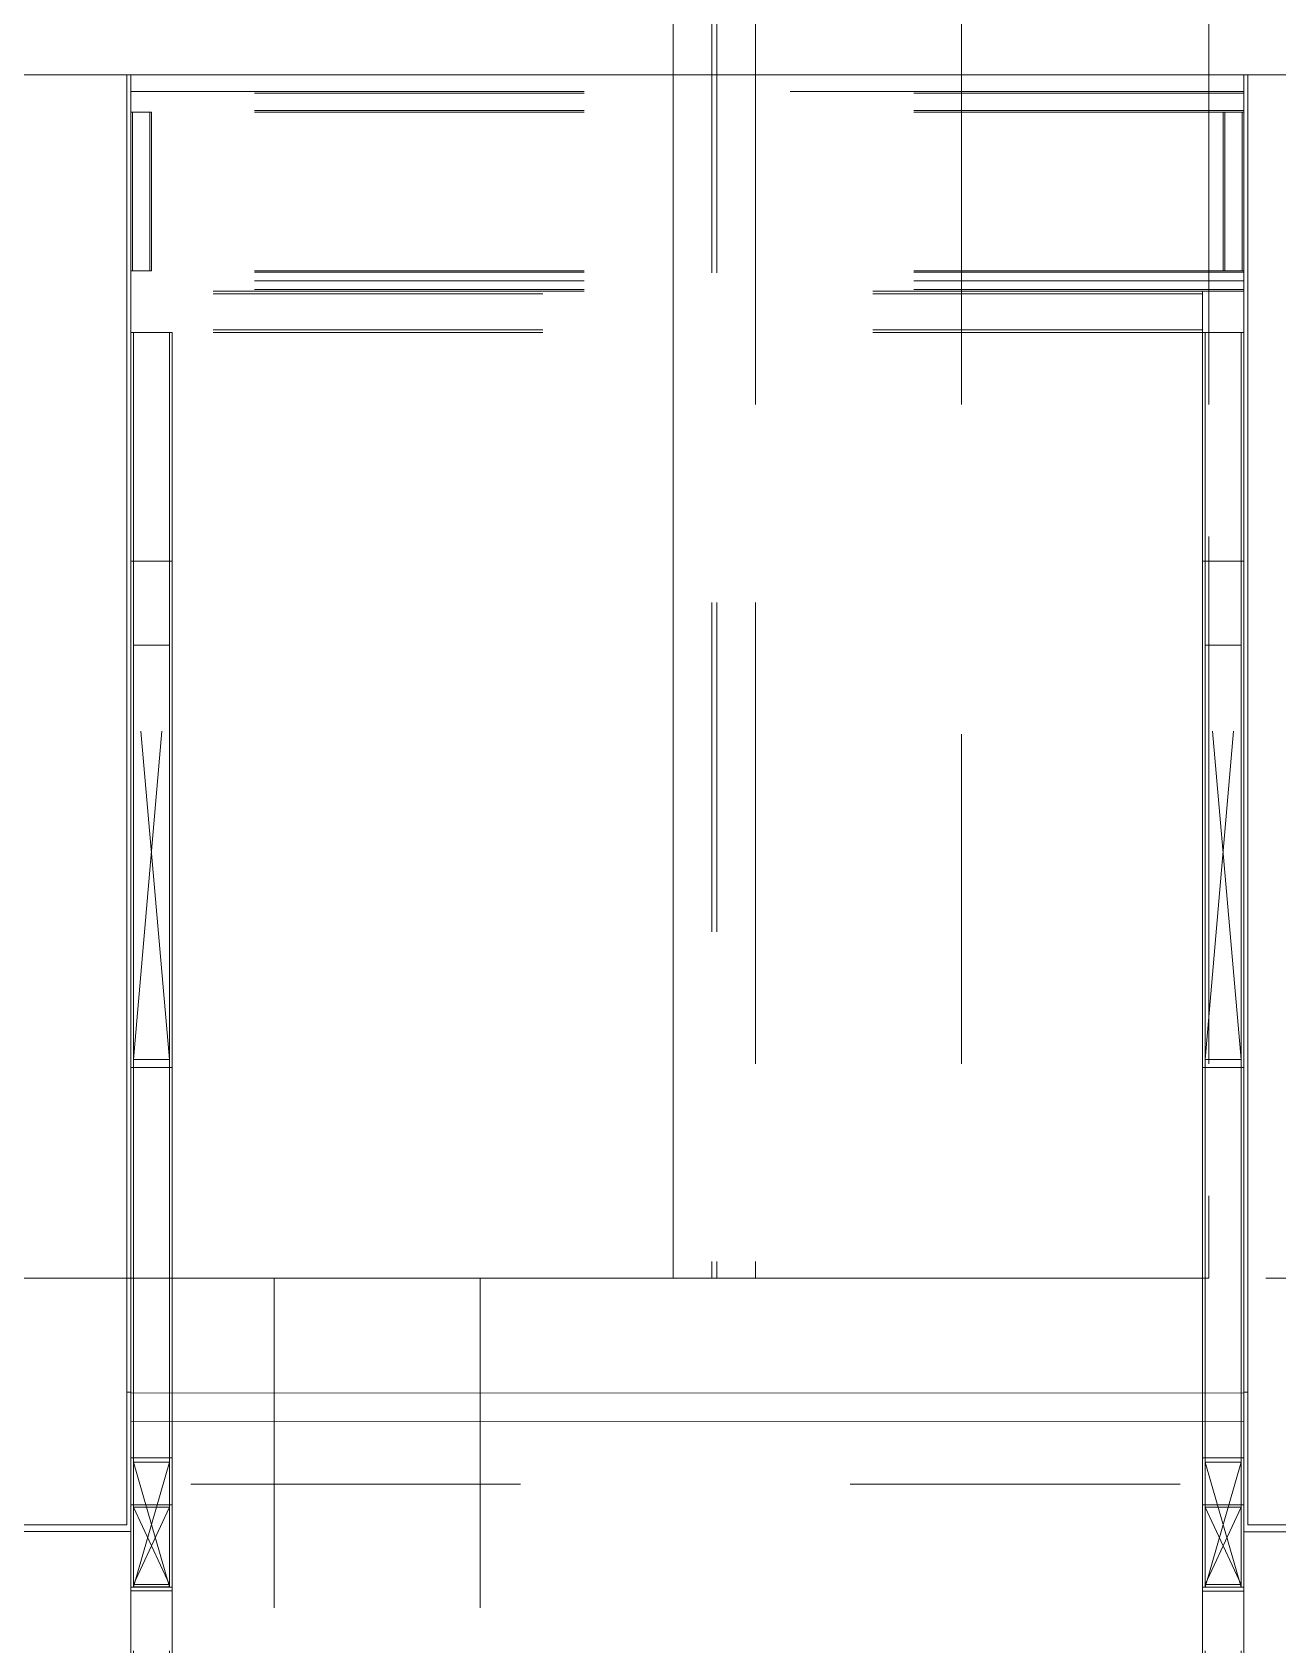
# Model space of a CAD drawing. Header units: millimetres. Extents: x 652937 to 1670132, y 1473552 to 2851037.
# Drawn here: x 663469.932 to 663471.442, y 1524463.037 to 1524464.994 of the extents above; entities that cross this region are included whole.
import ezdxf

# ---------------------------------------------------------------- set-up
doc = ezdxf.new("R2010")
doc.units = ezdxf.units.MM
doc.linetypes.add('XKITLINE00', pattern=[0])
doc.linetypes.add('XKITLINE02', pattern=[4, 2, -2])
doc.layers.add('Part', color=7, linetype='Continuous', lineweight=0)
doc.layers.add('S-GRID', color=7, linetype='Continuous', lineweight=9)

# ---------------------------------------------------------------- blocks, each defined once
blk = doc.blocks.new('*A767423')
at = {"layer": 'S-GRID', "color": 7, "linetype": 'XKITLINE00', "lineweight": 0}
blk.add_line((443.854674, 142.486798), (451.792174, 142.486798), dxfattribs=at)
blk = doc.blocks.new('*A768424')
at = {"layer": 'Part', "color": 7, "linetype": 'XKITLINE02', "lineweight": 0}
for p, q in [((394.581482, 142.486798), (475.601482, 142.486798)), ((394.581399, 141.236798), (475.601482, 141.236798))]:
    blk.add_line(p, q, dxfattribs=at)
blk = doc.blocks.new('*A781437')
at = {"layer": 'Part', "color": 7, "linetype": 'XKITLINE02', "lineweight": 0}
for p, q in [((452.967669, 149.561797), (452.842661, 149.561797)), ((452.842661, 148.599297), (452.842661, 149.561797)), ((452.842669, 148.599297), (452.842669, 149.561797)), ((452.852662, 148.599297), (452.852662, 149.561797)), ((452.852668, 148.599297), (452.852668, 149.561797)), ((452.957662, 148.599297), (452.957662, 149.561797)), ((452.957668, 149.561797), (452.957668, 148.599297)), ((452.967661, 148.599297), (452.967661, 149.561797)), ((452.967669, 149.561797), (452.967669, 148.599297)), ((452.967669, 148.599297), (452.842661, 148.599297))]:
    blk.add_line(p, q, dxfattribs=at)
blk = doc.blocks.new('*A783439')
at = {"layer": 'Part', "color": 7, "linetype": 'XKITLINE02', "lineweight": 0}
for p, q in [((452.967669, 149.686797), (446.217661, 149.686797)), ((446.217661, 149.561797), (446.217661, 149.686797)), ((452.967668, 149.676797), (446.217662, 149.676797)), ((446.217662, 149.571797), (446.217662, 149.676797)), ((446.217668, 149.676797), (446.217668, 149.571797)), ((446.217669, 149.561797), (446.217669, 149.686797)), ((452.967661, 149.686797), (452.967669, 149.686797)), ((452.967661, 149.561797), (452.967661, 149.686797)), ((452.967662, 149.676797), (452.967662, 149.571797)), ((452.967668, 149.676797), (452.967662, 149.676797)), ((452.967668, 149.571797), (452.967668, 149.676797)), ((452.967669, 149.686797), (452.967669, 149.561797)), ((452.967669, 149.561797), (446.217661, 149.561797)), ((452.967668, 149.571797), (446.217662, 149.571797)), ((452.967669, 149.561797), (452.967661, 149.561797)), ((452.967662, 149.571797), (452.967668, 149.571797))]:
    blk.add_line(p, q, dxfattribs=at)
blk = doc.blocks.new('*A784440')
at = {"layer": 'Part', "color": 7, "linetype": 'XKITLINE02', "lineweight": 0}
for p, q in [((446.342669, 149.561797), (446.217661, 149.561797)), ((446.217661, 148.599297), (446.217661, 149.561797)), ((446.217669, 148.599297), (446.217669, 149.561797)), ((446.227662, 148.599297), (446.227662, 149.561797)), ((446.227668, 148.599297), (446.227668, 149.561797)), ((446.332662, 148.599297), (446.332662, 149.561797)), ((446.332668, 149.561797), (446.332668, 148.599297)), ((446.342661, 148.599297), (446.342661, 149.561797)), ((446.342669, 149.561797), (446.342669, 148.599297)), ((446.342669, 148.599297), (446.217661, 148.599297))]:
    blk.add_line(p, q, dxfattribs=at)
blk = doc.blocks.new('*A790446')
at = {"layer": 'Part', "color": 7, "linetype": 'XKITLINE02', "lineweight": 0}
for p, q in [((449.506261, 142.486798), (449.506261, 174.586798)), ((449.506264, 142.486798), (449.506264, 174.586798)), ((449.506289, 174.586798), (449.506289, 142.486798)), ((449.741264, 174.586798), (449.741264, 142.486798)), ((449.741289, 174.586798), (449.741289, 142.486798)), ((449.771264, 174.586798), (449.771264, 142.486798)), ((449.771289, 174.586798), (449.771289, 142.486798)), ((450.006261, 174.586798), (450.006261, 142.486798)), ((450.006264, 174.586798), (450.006264, 142.486798)), ((450.006289, 174.586798), (450.006289, 142.486798)), ((449.506292, 149.786797), (449.506292, 142.486798)), ((450.006292, 149.786797), (450.006292, 142.486798)), ((450.006292, 142.486798), (449.506261, 142.486798))]:
    blk.add_line(p, q, dxfattribs=at)
at = {"layer": 'Part', "color": 7, "linetype": 'XKITLINE00', "lineweight": 0}
for p, q in [((449.506292, 155.411798), (449.506292, 149.786797)), ((450.006292, 155.411798), (450.006292, 149.786797))]:
    blk.add_line(p, q, dxfattribs=at)
blk = doc.blocks.new('*A802458')
at = {"layer": 'Part', "color": 7, "linetype": 'XKITLINE00', "lineweight": 0}
for p, q in [((451.256467, 158.986798), (451.256467, 149.786797)), ((451.256558, 158.986798), (451.256558, 149.786797)), ((452.756558, 158.986798), (452.756558, 149.786797))]:
    blk.add_line(p, q, dxfattribs=at)
at = {"layer": 'Part', "color": 7, "linetype": 'XKITLINE02', "lineweight": 0}
for p, q in [((452.756467, 158.986798), (452.756467, 142.486798)), ((451.256467, 149.786797), (451.256467, 142.486798)), ((451.256558, 149.786797), (451.256558, 142.486798)), ((452.756558, 149.786797), (452.756558, 142.486798)), ((452.756558, 142.486798), (451.256467, 142.486798))]:
    blk.add_line(p, q, dxfattribs=at)
blk = doc.blocks.new('*A889544')
at = {"layer": 'Part', "color": 7, "linetype": 'XKITLINE02', "lineweight": 0}
blk.add_line((475.101557, 142.486798), (439.206097, 142.486798), dxfattribs=at)
blk = doc.blocks.new('*A942597')
at = {"layer": 'Part', "color": 7, "linetype": 'XKITLINE00', "lineweight": 0}
for p, q in [((445.467645, 149.786797), (445.467675, 149.786797)), ((445.467675, 149.786797), (446.217675, 149.786797)), ((445.467675, 146.83679), (445.467675, 149.786797)), ((445.492675, 146.83679), (445.492675, 149.786797)), ((446.192675, 146.83679), (446.192675, 149.786797)), ((446.217675, 146.83679), (446.217675, 149.786797)), ((445.492675, 146.83679), (445.492676, 146.271676)), ((446.192676, 146.271676), (446.192675, 146.83679)), ((445.467676, 146.259713), (445.467677, 146.068234)), ((445.492676, 146.271676), (445.492679, 145.708792)), ((446.192679, 145.708792), (446.192676, 146.271676)), ((446.217676, 146.259713), (446.217677, 146.068234)), ((445.492679, 145.708792), (445.492685, 145.15036)), ((446.192685, 145.15036), (446.192679, 145.708792)), ((445.46768, 145.685025), (445.467682, 145.45728)), ((446.217679, 145.685025), (446.217682, 145.45728)), ((445.467685, 145.115096), (445.467688, 144.874256)), ((445.492685, 145.15036), (445.492692, 144.598583)), ((446.192692, 144.598583), (446.192685, 145.15036)), ((446.217685, 145.115096), (446.217688, 144.874256)), ((445.467693, 144.552265), (445.467697, 144.306798)), ((445.492692, 144.598583), (445.492702, 144.05564)), ((446.192702, 144.05564), (446.192692, 144.598583)), ((446.217693, 144.552265), (446.217697, 144.306798)), ((445.492702, 144.05564), (445.492713, 143.523673)), ((446.192713, 143.523673), (446.192702, 144.05564)), ((445.467703, 143.998843), (445.467708, 143.753196)), ((446.217703, 143.998843), (446.217708, 143.753196)), ((445.467715, 143.457103), (445.467721, 143.21416)), ((445.492713, 143.523673), (445.492727, 143.004781)), ((446.192727, 143.004781), (446.192713, 143.523673)), ((446.217715, 143.457103), (446.217721, 143.21416)), ((445.492727, 143.004781), (445.492742, 142.501012)), ((446.192742, 142.501012), (446.192727, 143.004781)), ((445.467729, 142.929268), (445.467737, 142.691168)), ((446.217729, 142.929268), (446.217737, 142.691168)), ((445.492742, 142.501012), (445.49276, 142.014355)), ((446.19276, 142.014355), (446.192742, 142.501012)), ((445.467745, 142.417504), (445.467754, 142.185976)), ((446.217745, 142.417504), (446.217754, 142.185976)), ((445.49276, 142.014355), (445.492769, 141.794486)), ((446.192769, 141.794424), (446.19276, 142.014355)), ((445.467764, 141.923913), (445.467769, 141.794489)), ((446.217764, 141.923913), (446.217769, 141.794422)), ((445.467769, 141.794489), (445.467769, 140.948419)), ((445.492769, 141.794486), (445.467769, 141.794489)), ((445.492769, 140.989186), (445.492769, 141.794486)), ((446.192769, 140.989132), (446.192769, 141.794424)), ((446.217769, 141.794422), (446.192769, 141.794424)), ((446.217769, 140.948361), (446.217769, 141.794422)), ((445.492769, 140.989186), (446.192769, 140.989132)), ((445.467769, 140.948419), (446.217769, 140.948361))]:
    blk.add_line(p, q, dxfattribs=at)
at = {"layer": 'Part', "color": 7, "linetype": 'XKITLINE02', "lineweight": 0}
for p, q in [((445.467645, 149.786797), (445.467645, 146.836789)), ((445.467675, 149.786797), (445.467645, 149.786797)), ((445.492646, 146.836789), (445.492646, 149.786797)), ((446.192646, 146.836789), (446.192646, 149.786797)), ((446.217645, 149.786797), (446.217645, 146.836789)), ((445.467645, 146.836789), (445.467646, 146.240279)), ((445.467676, 146.271676), (445.467675, 146.83679)), ((445.492647, 146.271676), (445.492646, 146.836789)), ((446.192646, 146.836789), (446.192647, 146.241849)), ((446.217646, 146.240279), (446.217645, 146.836789)), ((446.217675, 146.83679), (446.217676, 146.259713)), ((445.467646, 146.240279), (445.467649, 145.646124)), ((445.467676, 146.271676), (445.467676, 146.259713)), ((445.49265, 145.708792), (445.492647, 146.271676)), ((446.192647, 146.241849), (446.192651, 145.649258)), ((446.217649, 145.646124), (446.217646, 146.240279)), ((445.467677, 146.068234), (445.467679, 145.708792)), ((446.217677, 146.068234), (446.217679, 145.685025)), ((445.467679, 145.708792), (445.46768, 145.685025)), ((445.492656, 145.15036), (445.49265, 145.708792)), ((445.467649, 145.646124), (445.467655, 145.056668)), ((446.192651, 145.649258), (446.192656, 145.061353)), ((446.217655, 145.056668), (446.217649, 145.646124)), ((445.467682, 145.45728), (445.467685, 145.15036)), ((446.217682, 145.45728), (446.217685, 145.115096)), ((445.467685, 145.15036), (445.467685, 145.115096)), ((445.492663, 144.598583), (445.492656, 145.15036)), ((445.467655, 145.056668), (445.467663, 144.474237)), ((446.192656, 145.061353), (446.192664, 144.480455)), ((446.217663, 144.474237), (446.217655, 145.056668)), ((445.467688, 144.874256), (445.467692, 144.598583)), ((446.217688, 144.874256), (446.217693, 144.552265)), ((445.467692, 144.598583), (445.467693, 144.552265)), ((445.492674, 143.908856), (445.492663, 144.598583)), ((445.467663, 144.474237), (445.467673, 143.901131)), ((446.192664, 144.480455), (446.192674, 143.908856)), ((446.217673, 143.901131), (446.217663, 144.474237)), ((445.467697, 144.306798), (445.467702, 144.05564)), ((446.217697, 144.306798), (446.217703, 143.998843)), ((445.467702, 144.05564), (445.467703, 143.998843)), ((445.467673, 143.901131), (445.467685, 143.33961)), ((445.492687, 143.348813), (445.492674, 143.908856)), ((446.192674, 143.908856), (446.192687, 143.348813)), ((446.217685, 143.33961), (446.217673, 143.901131)), ((445.467708, 143.753196), (445.467713, 143.523673)), ((446.217708, 143.753196), (446.217715, 143.457103)), ((445.467713, 143.523673), (445.467715, 143.457103)), ((445.467685, 143.33961), (445.467699, 142.791891)), ((445.492701, 142.802535), (445.492687, 143.348813)), ((446.192687, 143.348813), (446.192701, 142.802535)), ((446.217699, 142.791891), (446.217685, 143.33961)), ((445.467721, 143.21416), (445.467727, 143.004781)), ((446.217721, 143.21416), (446.217729, 142.929268)), ((445.467727, 143.004781), (445.467729, 142.929268)), ((445.467699, 142.791891), (445.467716, 142.260135)), ((445.492717, 142.272179), (445.492701, 142.802535)), ((446.192701, 142.802535), (446.192717, 142.272179)), ((446.217716, 142.260135), (446.217699, 142.791891)), ((445.467737, 142.691168), (445.467742, 142.501012)), ((446.217737, 142.691168), (446.217745, 142.417504)), ((445.467742, 142.501012), (445.467745, 142.417504)), ((445.492736, 141.759837), (445.492717, 142.272179)), ((446.192717, 142.272179), (446.192736, 141.759837)), ((445.467716, 142.260135), (445.467734, 141.746441)), ((445.467754, 142.185976), (445.46776, 142.014355)), ((446.217731, 141.83667), (446.217716, 142.260135)), ((446.217754, 142.185976), (446.217764, 141.923913)), ((445.46776, 142.014355), (445.467764, 141.923913)), ((446.217755, 141.252837), (446.217731, 141.83667)), ((445.467734, 141.746441), (445.467755, 141.252837)), ((445.492756, 141.267531), (445.492736, 141.759837)), ((446.192736, 141.759837), (446.192756, 141.267531)), ((445.467755, 141.252837), (445.467769, 140.948419)), ((445.492769, 140.989186), (445.492756, 141.267531)), ((446.192756, 141.267531), (446.192769, 140.989132)), ((446.217769, 140.948361), (446.217755, 141.252837))]:
    blk.add_line(p, q, dxfattribs=at)
blk = doc.blocks.new('*A944599')
at = {"layer": 'Part', "color": 7, "linetype": 'XKITLINE00', "lineweight": 0}
for p, q in [((452.967645, 149.786797), (452.967675, 149.786797)), ((452.967675, 149.786797), (453.717675, 149.786797)), ((452.967675, 146.83679), (452.967675, 149.786797)), ((452.992675, 146.83679), (452.992675, 149.786797)), ((453.692675, 146.83679), (453.692675, 149.786797)), ((453.717675, 146.83679), (453.717675, 149.786797)), ((452.992675, 146.83679), (452.992676, 146.271676)), ((453.692676, 146.271676), (453.692675, 146.83679)), ((452.967676, 146.259713), (452.967677, 146.068234)), ((452.992676, 146.271676), (452.992679, 145.708792)), ((453.692679, 145.708792), (453.692676, 146.271676)), ((453.717676, 146.259713), (453.717677, 146.068234)), ((452.992679, 145.708792), (452.992685, 145.15036)), ((453.692685, 145.15036), (453.692679, 145.708792)), ((452.967679, 145.685025), (452.967682, 145.45728)), ((453.717679, 145.685025), (453.717682, 145.45728)), ((452.967685, 145.115096), (452.967688, 144.874256)), ((452.992685, 145.15036), (452.992692, 144.598583)), ((453.692692, 144.598583), (453.692685, 145.15036)), ((453.717685, 145.115096), (453.717688, 144.874256)), ((452.967693, 144.552265), (452.967697, 144.306798)), ((452.992692, 144.598583), (452.992702, 144.05564)), ((453.692702, 144.05564), (453.692692, 144.598583)), ((453.717693, 144.552265), (453.717697, 144.306798)), ((452.992702, 144.05564), (452.992713, 143.523673)), ((453.692713, 143.523673), (453.692702, 144.05564)), ((452.967703, 143.998843), (452.967708, 143.753196)), ((453.717703, 143.998843), (453.717708, 143.753196)), ((452.967715, 143.457103), (452.967721, 143.21416)), ((452.992713, 143.523673), (452.992727, 143.004781)), ((453.692727, 143.004781), (453.692713, 143.523673)), ((453.717715, 143.457103), (453.717721, 143.21416)), ((452.992727, 143.004781), (452.992742, 142.501012)), ((453.692742, 142.501012), (453.692727, 143.004781)), ((452.967729, 142.929268), (452.967737, 142.691168)), ((453.717729, 142.929268), (453.717737, 142.691168)), ((452.992742, 142.501012), (452.99276, 142.014355)), ((453.69276, 142.014355), (453.692742, 142.501012)), ((452.967745, 142.417504), (452.967754, 142.185976)), ((453.717745, 142.417504), (453.717754, 142.185976)), ((452.99276, 142.014355), (452.992769, 141.793818)), ((453.692769, 141.793755), (453.69276, 142.014355)), ((452.967764, 141.923913), (452.967769, 141.79382)), ((453.717764, 141.923913), (453.717769, 141.793753)), ((452.967769, 141.79382), (452.967769, 140.947834)), ((452.992769, 141.793818), (452.967769, 141.79382)), ((452.992769, 140.988601), (452.992769, 141.793818)), ((453.692769, 140.988546), (453.692769, 141.793755)), ((453.717769, 141.793753), (453.692769, 141.793755)), ((453.717769, 140.947775), (453.717769, 141.793753)), ((452.967769, 140.947834), (453.717769, 140.947775)), ((452.992769, 140.988601), (453.692769, 140.988546))]:
    blk.add_line(p, q, dxfattribs=at)
at = {"layer": 'Part', "color": 7, "linetype": 'XKITLINE02', "lineweight": 0}
for p, q in [((452.967645, 149.786797), (452.967645, 146.836789)), ((452.967675, 149.786797), (452.967645, 149.786797)), ((452.992646, 146.836789), (452.992646, 149.786797)), ((453.692646, 146.836789), (453.692646, 149.786797)), ((453.717645, 149.786797), (453.717645, 146.836789)), ((452.967645, 146.836789), (452.967646, 146.240279)), ((452.967676, 146.271676), (452.967675, 146.83679)), ((452.992647, 146.271676), (452.992646, 146.836789)), ((453.692646, 146.836789), (453.692647, 146.241849)), ((453.717646, 146.240279), (453.717645, 146.836789)), ((453.717675, 146.83679), (453.717676, 146.259713)), ((452.967646, 146.240279), (452.967649, 145.646124)), ((452.967676, 146.271676), (452.967676, 146.259713)), ((452.99265, 145.708792), (452.992647, 146.271676)), ((453.692647, 146.241849), (453.692651, 145.649258)), ((453.717649, 145.646124), (453.717646, 146.240279)), ((452.967677, 146.068234), (452.967679, 145.708792)), ((453.717677, 146.068234), (453.717679, 145.685025)), ((452.967679, 145.708792), (452.967679, 145.685025)), ((452.992655, 145.15036), (452.99265, 145.708792)), ((452.967649, 145.646124), (452.967655, 145.056668)), ((453.692651, 145.649258), (453.692656, 145.061353)), ((453.717655, 145.056668), (453.717649, 145.646124)), ((452.967682, 145.45728), (452.967685, 145.15036)), ((453.717682, 145.45728), (453.717685, 145.115096)), ((452.967685, 145.15036), (452.967685, 145.115096)), ((452.992663, 144.598583), (452.992655, 145.15036)), ((452.967655, 145.056668), (452.967663, 144.474237)), ((453.692656, 145.061353), (453.692664, 144.480455)), ((453.717663, 144.474237), (453.717655, 145.056668)), ((452.967688, 144.874256), (452.967692, 144.598583)), ((453.717688, 144.874256), (453.717693, 144.552265)), ((452.967692, 144.598583), (452.967693, 144.552265)), ((452.992674, 143.908856), (452.992663, 144.598583)), ((452.967663, 144.474237), (452.967673, 143.901131)), ((453.692664, 144.480455), (453.692674, 143.908856)), ((453.717673, 143.901131), (453.717663, 144.474237)), ((452.967697, 144.306798), (452.967702, 144.05564)), ((453.717697, 144.306798), (453.717703, 143.998843)), ((452.967702, 144.05564), (452.967703, 143.998843)), ((452.967673, 143.901131), (452.967685, 143.33961)), ((452.992686, 143.348813), (452.992674, 143.908856)), ((453.692674, 143.908856), (453.692686, 143.348813)), ((453.717685, 143.33961), (453.717673, 143.901131)), ((452.967708, 143.753196), (452.967713, 143.523673)), ((453.717708, 143.753196), (453.717715, 143.457103)), ((452.967713, 143.523673), (452.967715, 143.457103)), ((452.967685, 143.33961), (452.967699, 142.791891)), ((452.992701, 142.802535), (452.992686, 143.348813)), ((453.692686, 143.348813), (453.692701, 142.802535)), ((453.717699, 142.791891), (453.717685, 143.33961)), ((452.967721, 143.21416), (452.967727, 143.004781)), ((453.717721, 143.21416), (453.717729, 142.929268)), ((452.967727, 143.004781), (452.967729, 142.929268)), ((452.967699, 142.791891), (452.967716, 142.260135)), ((452.992717, 142.272179), (452.992701, 142.802535)), ((453.692701, 142.802535), (453.692717, 142.272179)), ((453.717716, 142.260135), (453.717699, 142.791891)), ((452.967737, 142.691168), (452.967742, 142.501012)), ((453.717737, 142.691168), (453.717745, 142.417504)), ((452.967742, 142.501012), (452.967745, 142.417504)), ((452.992736, 141.759837), (452.992717, 142.272179)), ((453.692717, 142.272179), (453.692736, 141.759837)), ((452.967716, 142.260135), (452.967734, 141.746441)), ((452.967754, 142.185976), (452.96776, 142.014355)), ((453.717731, 141.83667), (453.717716, 142.260135)), ((453.717754, 142.185976), (453.717764, 141.923913)), ((452.96776, 142.014355), (452.967764, 141.923913)), ((453.717755, 141.252837), (453.717731, 141.83667)), ((452.967734, 141.746441), (452.967755, 141.252837)), ((452.992756, 141.267531), (452.992736, 141.759837)), ((453.692736, 141.759837), (453.692756, 141.267531)), ((452.967755, 141.252837), (452.967769, 140.947834)), ((452.992769, 140.988601), (452.992756, 141.267531)), ((453.692756, 141.267531), (453.692769, 140.988546)), ((453.717769, 140.947775), (453.717755, 141.252837))]:
    blk.add_line(p, q, dxfattribs=at)
blk = doc.blocks.new('*A945600')
at = {"layer": 'Part', "color": 7, "linetype": 'XKITLINE00', "lineweight": 0}
for p, q in [((452.967675, 149.786797), (446.217652, 149.786797)), ((446.217675, 146.836809), (446.217675, 149.786797)), ((452.967652, 149.786797), (452.967675, 149.786797)), ((452.967675, 149.786797), (452.967675, 146.836809)), ((446.217676, 146.259713), (446.217675, 146.836809)), ((452.967675, 146.836809), (452.967676, 146.259713)), ((446.217677, 146.068234), (446.217679, 145.685025)), ((452.967677, 146.068234), (452.967679, 145.685025)), ((446.217682, 145.45728), (446.217685, 145.115096)), ((452.967682, 145.45728), (452.967685, 145.115096)), ((446.217688, 144.874256), (446.217693, 144.552265)), ((452.967688, 144.874256), (452.967693, 144.552265)), ((446.217697, 144.306798), (446.217703, 143.998843)), ((452.967697, 144.306798), (452.967703, 143.998843)), ((446.217708, 143.753196), (446.217715, 143.457103)), ((452.967708, 143.753196), (452.967715, 143.457103)), ((446.217721, 143.21416), (446.217729, 142.929268)), ((452.967721, 143.21416), (452.967729, 142.929268)), ((446.217737, 142.691168), (446.217745, 142.417504)), ((452.967737, 142.691168), (452.967745, 142.417504)), ((446.217754, 142.185976), (446.217764, 141.923913)), ((452.967754, 142.185976), (452.967764, 141.923913)), ((446.217769, 141.78957), (452.967769, 141.788999)), ((446.217769, 141.617982), (446.217769, 141.78957)), ((452.967769, 141.617411), (452.967769, 141.788999)), ((452.967769, 141.617411), (446.217769, 141.617982))]:
    blk.add_line(p, q, dxfattribs=at)
at = {"layer": 'Part', "color": 7, "linetype": 'XKITLINE02', "lineweight": 0}
for p, q in [((446.217652, 148.536797), (446.217652, 149.786797)), ((452.967652, 148.536797), (452.967652, 149.786797)), ((446.217658, 148.536797), (446.217658, 149.686797)), ((446.217658, 149.686797), (446.217669, 149.686797)), ((446.217658, 149.686797), (452.967669, 149.686797)), ((446.217669, 149.686797), (446.217669, 146.83681)), ((452.967658, 148.536797), (452.967658, 149.686797)), ((452.967669, 149.686797), (452.967669, 146.83681)), ((452.967658, 148.536797), (446.217652, 148.536797)), ((452.967652, 148.536797), (452.967658, 148.536797)), ((446.217669, 146.83681), (446.21767, 146.24164)), ((452.96767, 146.271676), (452.967669, 146.83681)), ((446.21767, 146.24164), (446.217674, 145.649019)), ((446.217676, 146.259713), (446.217677, 146.068234)), ((452.967673, 145.708792), (452.96767, 146.271676)), ((452.967676, 146.259713), (452.967676, 146.24818)), ((452.967676, 146.24818), (452.967677, 146.068234)), ((452.967679, 145.15036), (452.967673, 145.708792)), ((446.217674, 145.649019), (446.21768, 145.061485)), ((446.217679, 145.685025), (446.217682, 145.45728)), ((452.967679, 145.685025), (452.96768, 145.662072)), ((452.96768, 145.662072), (452.967682, 145.45728)), ((446.217685, 145.115096), (446.217688, 144.874256)), ((452.967686, 144.598583), (452.967679, 145.15036)), ((452.967685, 145.115096), (452.967685, 145.080994)), ((446.21768, 145.061485), (446.217688, 144.481553)), ((452.967685, 145.080994), (452.967688, 144.874256)), ((446.217693, 144.552265), (446.217697, 144.306798)), ((452.967698, 143.911706), (452.967686, 144.598583)), ((452.967693, 144.552265), (452.967694, 144.507434)), ((446.217688, 144.481553), (446.217698, 143.911706)), ((452.967694, 144.507434), (452.967697, 144.306798)), ((446.217703, 143.998843), (446.217708, 143.753196)), ((452.967703, 143.998843), (452.967704, 143.94385)), ((452.967704, 143.94385), (452.967708, 143.753196)), ((446.217698, 143.911706), (446.217711, 143.354385)), ((452.967711, 143.354385), (452.967698, 143.911706)), ((446.217715, 143.457103), (446.217721, 143.21416)), ((452.967715, 143.457103), (452.967716, 143.392653)), ((446.217711, 143.354385), (446.217726, 142.811976)), ((452.967726, 142.811976), (452.967711, 143.354385)), ((452.967716, 143.392653), (452.967721, 143.21416)), ((446.217729, 142.929268), (446.217737, 142.691168)), ((452.967729, 142.929268), (452.967731, 142.856205)), ((452.967731, 142.856205), (452.967737, 142.691168)), ((446.217726, 142.811976), (446.217743, 142.286802)), ((452.967743, 142.286802), (452.967726, 142.811976)), ((446.217745, 142.417504), (446.217754, 142.185976)), ((452.967745, 142.417504), (452.967748, 142.336802)), ((446.217743, 142.286802), (446.217762, 141.781113)), ((452.96776, 141.83667), (452.967743, 142.286802)), ((452.967748, 142.336802), (452.967754, 142.185976)), ((446.217764, 141.923913), (446.217767, 141.83667)), ((452.967764, 141.923913), (452.967769, 141.79382)), ((446.217762, 141.781113), (446.217769, 141.617982)), ((446.217769, 141.794422), (446.217767, 141.83667)), ((446.217769, 141.794422), (446.217769, 141.78957)), ((452.967769, 141.617411), (452.96776, 141.83667)), ((452.967769, 141.79382), (452.967769, 141.788999))]:
    blk.add_line(p, q, dxfattribs=at)
blk = doc.blocks.new('*A959614')
at = {"layer": 'Part', "color": 7, "linetype": 'XKITLINE02', "lineweight": 0}
for p, q in [((446.467661, 146.836801), (446.217661, 146.836801)), ((446.217661, 146.836801), (446.217661, 143.76488)), ((446.217662, 146.257558), (446.217661, 146.836801)), ((446.467661, 146.836801), (446.467661, 143.76488)), ((446.467661, 146.836801), (446.467662, 146.24818)), ((446.233661, 143.812091), (446.451661, 146.327673)), ((446.451661, 143.812091), (446.233661, 146.327673)), ((446.233661, 146.327673), (446.233661, 143.812091)), ((446.233661, 146.327673), (446.451661, 146.327673)), ((446.451661, 146.327673), (446.451661, 143.812091)), ((446.217666, 145.680602), (446.217662, 146.257558)), ((446.233662, 146.24818), (446.233665, 145.662072)), ((446.451665, 145.678597), (446.451662, 146.24818)), ((446.467662, 146.24818), (446.467666, 145.662072)), ((446.217671, 145.108209), (446.217666, 145.680602)), ((446.233665, 145.662072), (446.233671, 145.080994)), ((446.45167, 145.105211), (446.451665, 145.678597)), ((446.467666, 145.662072), (446.467672, 145.080994)), ((446.217679, 144.542637), (446.217671, 145.108209)), ((446.451678, 144.538658), (446.45167, 145.105211)), ((446.233671, 145.080994), (446.233679, 144.507434)), ((446.467672, 145.080994), (446.46768, 144.507434)), ((446.217689, 143.98612), (446.217679, 144.542637)), ((446.451688, 143.981175), (446.451678, 144.538658)), ((446.233679, 144.507434), (446.233689, 143.94385)), ((446.46768, 144.507434), (446.46769, 143.94385)), ((446.217701, 143.440853), (446.217689, 143.98612)), ((446.233689, 143.94385), (446.233701, 143.392653)), ((446.4517, 143.434963), (446.451688, 143.981175)), ((446.46769, 143.94385), (446.467702, 143.392653)), ((446.217661, 143.76488), (446.467661, 143.76488)), ((446.217661, 143.76488), (446.217672, 143.25679)), ((446.233661, 143.812091), (446.451661, 143.812091)), ((446.233673, 143.26268), (446.233661, 143.812091)), ((446.451661, 143.812091), (446.451673, 143.26268)), ((446.467672, 143.25679), (446.467661, 143.76488)), ((446.217715, 142.908988), (446.217701, 143.440853)), ((446.233701, 143.392653), (446.233715, 142.856205)), ((446.451714, 142.902175), (446.4517, 143.434963)), ((446.467702, 143.392653), (446.467716, 142.856205)), ((446.217672, 143.25679), (446.217687, 142.696098)), ((446.233688, 142.702911), (446.233673, 143.26268)), ((446.451673, 143.26268), (446.451688, 142.702911)), ((446.467687, 142.696098), (446.467672, 143.25679)), ((446.21773, 142.392624), (446.217715, 142.908988)), ((446.233715, 142.856205), (446.233731, 142.336802)), ((446.45173, 142.384916), (446.451714, 142.902175)), ((446.467716, 142.856205), (446.467732, 142.336802)), ((446.217687, 142.696098), (446.217704, 142.151747)), ((446.233705, 142.159455), (446.233688, 142.702911)), ((446.451688, 142.702911), (446.451705, 142.159455)), ((446.467704, 142.151747), (446.467687, 142.696098)), ((446.217748, 141.8938), (446.21773, 142.392624)), ((446.451748, 141.885227), (446.45173, 142.384916)), ((446.233731, 142.336802), (446.23375, 141.83667)), ((446.467732, 142.336802), (446.467751, 141.83667)), ((446.217704, 142.151747), (446.217723, 141.617982)), ((446.233724, 141.63446), (446.233705, 142.159455)), ((446.451705, 142.159455), (446.451724, 141.617962)), ((446.467723, 141.625886), (446.467704, 142.151747)), ((446.217768, 141.414483), (446.217748, 141.8938)), ((446.451767, 141.405079), (446.451748, 141.885227)), ((446.23375, 141.83667), (446.233769, 141.370743)), ((446.467751, 141.83667), (446.46776, 141.617961)), ((446.217723, 141.617982), (446.217744, 141.12059)), ((446.233744, 141.129995), (446.233724, 141.63446)), ((446.451724, 141.617962), (446.451744, 141.129995)), ((446.467744, 141.12059), (446.467723, 141.625886)), ((446.217769, 141.396836), (446.217768, 141.414483)), ((446.451769, 141.370726), (446.451767, 141.405079)), ((446.217744, 141.12059), (446.217769, 140.588231)), ((446.233767, 140.648053), (446.233744, 141.129995)), ((446.451744, 141.129995), (446.451769, 140.612398)), ((446.467766, 140.637854), (446.467744, 141.12059)), ((446.233769, 140.612413), (446.233767, 140.648053)), ((446.467769, 140.588214), (446.467766, 140.637854))]:
    blk.add_line(p, q, dxfattribs=at)
at = {"layer": 'Part', "color": 7, "linetype": 'XKITLINE00', "lineweight": 0}
for p, q in [((446.46776, 141.617961), (446.467769, 141.396817)), ((446.217769, 141.396836), (446.217769, 140.588231)), ((446.217769, 141.396836), (446.467769, 141.396817)), ((446.467769, 140.588214), (446.467769, 141.396817)), ((446.451769, 140.612398), (446.233769, 141.370743)), ((446.233769, 141.370743), (446.451769, 141.370726)), ((446.233769, 140.612413), (446.233769, 141.370743)), ((446.233769, 140.612413), (446.451769, 141.370726)), ((446.451769, 141.370726), (446.451769, 140.612398)), ((446.451769, 140.612398), (446.233769, 140.612413)), ((446.217769, 140.588231), (446.467769, 140.588214))]:
    blk.add_line(p, q, dxfattribs=at)
blk = doc.blocks.new('*A960615')
at = {"layer": 'Part', "color": 7, "linetype": 'XKITLINE02', "lineweight": 0}
for p, q in [((446.467661, 148.224297), (446.217631, 148.224297)), ((446.217631, 148.224297), (446.217631, 137.611803)), ((446.217661, 148.224297), (446.217661, 140.948361)), ((446.233632, 137.611803), (446.233632, 148.224297)), ((446.23366, 148.224297), (446.23366, 137.611803)), ((446.451632, 148.224297), (446.451632, 137.611803)), ((446.45166, 148.224297), (446.45166, 137.611803)), ((446.467631, 148.224297), (446.467631, 137.611803)), ((446.467661, 148.224297), (446.467661, 140.588214))]:
    blk.add_line(p, q, dxfattribs=at)
at = {"layer": 'Part', "color": 7, "linetype": 'XKITLINE00', "lineweight": 0}
for p, q in [((446.217661, 140.948361), (446.217661, 137.611803)), ((446.467661, 140.588214), (446.467661, 137.611803))]:
    blk.add_line(p, q, dxfattribs=at)
blk = doc.blocks.new('*A971626')
at = {"layer": 'Part', "color": 7, "linetype": 'XKITLINE02', "lineweight": 0}
for p, q in [((446.217661, 141.111803), (446.217661, 140.948361)), ((446.467744, 141.111803), (446.217661, 141.111803)), ((446.217768, 140.611803), (446.217744, 141.111803)), ((446.451661, 140.627803), (446.233661, 141.095803)), ((446.233661, 140.627803), (446.451661, 141.095803)), ((446.451745, 141.095803), (446.233661, 141.095803)), ((446.233661, 141.095803), (446.233661, 140.627803)), ((446.233745, 141.095803), (446.233767, 140.627803)), ((446.451661, 141.095803), (446.451661, 140.627803)), ((446.451767, 140.627803), (446.451745, 141.095803)), ((446.467661, 140.611803), (446.467661, 141.111803)), ((446.467768, 140.611803), (446.467744, 141.111803)), ((446.467768, 140.611803), (446.217768, 140.611803)), ((446.233661, 140.627803), (446.451767, 140.627803))]:
    blk.add_line(p, q, dxfattribs=at)
at = {"layer": 'Part', "color": 7, "linetype": 'XKITLINE00', "lineweight": 0}
for p, q in [((446.217661, 140.948361), (446.217661, 140.611803)), ((446.217661, 140.611803), (446.217769, 140.611803)), ((446.217661, 140.611803), (446.217768, 140.611803))]:
    blk.add_line(p, q, dxfattribs=at)
blk = doc.blocks.new('*A996651')
at = {"layer": 'Part', "color": 7, "linetype": 'XKITLINE02', "lineweight": 0}
for p, q in [((452.967669, 148.599297), (446.217661, 148.599297)), ((446.217661, 148.474297), (446.217661, 148.599297)), ((452.967668, 148.589297), (446.217662, 148.589297)), ((446.217662, 148.484297), (446.217662, 148.589297)), ((446.217668, 148.589297), (446.217668, 148.484297)), ((446.217669, 148.474297), (446.217669, 148.599297)), ((452.967661, 148.599297), (452.967669, 148.599297)), ((452.967661, 148.474297), (452.967661, 148.599297)), ((452.967662, 148.589297), (452.967662, 148.484297)), ((452.967668, 148.589297), (452.967662, 148.589297)), ((452.967668, 148.484297), (452.967668, 148.589297)), ((452.967669, 148.599297), (452.967669, 148.474297)), ((452.967669, 148.474297), (446.217661, 148.474297)), ((452.967668, 148.484297), (446.217662, 148.484297)), ((452.967669, 148.474297), (452.967661, 148.474297)), ((452.967662, 148.484297), (452.967668, 148.484297))]:
    blk.add_line(p, q, dxfattribs=at)
blk = doc.blocks.new('*A997652')
at = {"layer": 'Part', "color": 7, "linetype": 'XKITLINE02', "lineweight": 0}
for p, q in [((452.717661, 148.474297), (446.217631, 148.474297)), ((446.217631, 148.224297), (446.217631, 148.474297)), ((452.71766, 148.458297), (446.217632, 148.458297)), ((446.217632, 148.240297), (446.217632, 148.458297)), ((446.21766, 148.240297), (446.21766, 148.458297)), ((446.217661, 148.224297), (446.217661, 148.474297)), ((452.717631, 148.224297), (452.717631, 148.474297)), ((452.717631, 148.474297), (452.717661, 148.474297)), ((452.71766, 148.458297), (452.717632, 148.458297)), ((452.717632, 148.458297), (452.717632, 148.240297)), ((452.71766, 148.240297), (452.71766, 148.458297)), ((452.717661, 148.474297), (452.717661, 148.224297)), ((452.71766, 148.240297), (446.217632, 148.240297)), ((452.717632, 148.240297), (452.71766, 148.240297)), ((452.717661, 148.224297), (446.217631, 148.224297)), ((452.717661, 148.224297), (452.717631, 148.224297))]:
    blk.add_line(p, q, dxfattribs=at)
blk = doc.blocks.new('*A1002657')
at = {"layer": 'Part', "color": 7, "linetype": 'XKITLINE02', "lineweight": 0}
for p, q in [((448.336453, 142.486798), (447.086385, 142.486798)), ((447.086453, 142.486798), (447.086453, 136.486798)), ((448.336453, 136.486798), (448.336453, 142.486798)), ((447.086385, 136.486798), (448.336453, 136.486798))]:
    blk.add_line(p, q, dxfattribs=at)
blk = doc.blocks.new('*A1003658')
at = {"layer": 'Part', "color": 7, "linetype": 'XKITLINE02', "lineweight": 0}
for p, q in [((452.967661, 146.836801), (452.717661, 146.836801)), ((452.717661, 146.836801), (452.717661, 143.76488)), ((452.717662, 146.257558), (452.717661, 146.836801)), ((452.967661, 146.836801), (452.967661, 143.76488)), ((452.967661, 146.836801), (452.967662, 146.24818)), ((452.733661, 143.812091), (452.951661, 146.327673)), ((452.951661, 143.812091), (452.733661, 146.327673)), ((452.733661, 146.327673), (452.733661, 143.812091)), ((452.733661, 146.327673), (452.951661, 146.327673)), ((452.951661, 146.327673), (452.951661, 143.812091)), ((452.717666, 145.680602), (452.717662, 146.257558)), ((452.733662, 146.24818), (452.733665, 145.662072)), ((452.951665, 145.678597), (452.951662, 146.24818)), ((452.967662, 146.24818), (452.967666, 145.662072)), ((452.717671, 145.108209), (452.717666, 145.680602)), ((452.733665, 145.662072), (452.733671, 145.080994)), ((452.95167, 145.105211), (452.951665, 145.678597)), ((452.967666, 145.662072), (452.967672, 145.080994)), ((452.717679, 144.542637), (452.717671, 145.108209)), ((452.951678, 144.538658), (452.95167, 145.105211)), ((452.733671, 145.080994), (452.733678, 144.507434)), ((452.967672, 145.080994), (452.96768, 144.507434)), ((452.717689, 143.98612), (452.717679, 144.542637)), ((452.951688, 143.981175), (452.951678, 144.538658)), ((452.733678, 144.507434), (452.733689, 143.94385)), ((452.96768, 144.507434), (452.96769, 143.94385)), ((452.717701, 143.440853), (452.717689, 143.98612)), ((452.733689, 143.94385), (452.733701, 143.392653)), ((452.9517, 143.434963), (452.951688, 143.981175)), ((452.96769, 143.94385), (452.967702, 143.392653)), ((452.717661, 143.76488), (452.967661, 143.76488)), ((452.717661, 143.76488), (452.717672, 143.25679)), ((452.733661, 143.812091), (452.951661, 143.812091)), ((452.733673, 143.26268), (452.733661, 143.812091)), ((452.951661, 143.812091), (452.951673, 143.26268)), ((452.967672, 143.25679), (452.967661, 143.76488)), ((452.717715, 142.908988), (452.717701, 143.440853)), ((452.733701, 143.392653), (452.733715, 142.856205)), ((452.951714, 142.902175), (452.9517, 143.434963)), ((452.967702, 143.392653), (452.967716, 142.856205)), ((452.717672, 143.25679), (452.717687, 142.696098)), ((452.733688, 142.702911), (452.733673, 143.26268)), ((452.951673, 143.26268), (452.951688, 142.702911)), ((452.967687, 142.696098), (452.967672, 143.25679)), ((452.71773, 142.392624), (452.717715, 142.908988)), ((452.733715, 142.856205), (452.733731, 142.336802)), ((452.95173, 142.384916), (452.951714, 142.902175)), ((452.967716, 142.856205), (452.967732, 142.336802)), ((452.717687, 142.696098), (452.717704, 142.151747)), ((452.733705, 142.159455), (452.733688, 142.702911)), ((452.951688, 142.702911), (452.951705, 142.159455)), ((452.967704, 142.151747), (452.967687, 142.696098)), ((452.717748, 141.8938), (452.71773, 142.392624)), ((452.951748, 141.885227), (452.95173, 142.384916)), ((452.733731, 142.336802), (452.73375, 141.83667)), ((452.967732, 142.336802), (452.967751, 141.83667)), ((452.717704, 142.151747), (452.717723, 141.617432)), ((452.733724, 141.63446), (452.733705, 142.159455)), ((452.951705, 142.159455), (452.951724, 141.617412)), ((452.967723, 141.625886), (452.967704, 142.151747)), ((452.717748, 141.8938), (452.71776, 141.617432)), ((452.951767, 141.405079), (452.951748, 141.885227)), ((452.73375, 141.83667), (452.733769, 141.370235)), ((452.967751, 141.83667), (452.967769, 141.396309)), ((452.717723, 141.617432), (452.717744, 141.12059)), ((452.733744, 141.129995), (452.733724, 141.63446)), ((452.951724, 141.617412), (452.951744, 141.129995)), ((452.967744, 141.12059), (452.967723, 141.625886)), ((452.951769, 141.370218), (452.951767, 141.405079)), ((452.717744, 141.12059), (452.717769, 140.587785)), ((452.733767, 140.648053), (452.733744, 141.129995)), ((452.951744, 141.129995), (452.951769, 140.611951)), ((452.967766, 140.637854), (452.967744, 141.12059)), ((452.733769, 140.611966), (452.733767, 140.648053)), ((452.967769, 140.587768), (452.967766, 140.637854))]:
    blk.add_line(p, q, dxfattribs=at)
at = {"layer": 'Part', "color": 7, "linetype": 'XKITLINE00', "lineweight": 0}
for p, q in [((452.71776, 141.617432), (452.717768, 141.414483)), ((452.717769, 141.396328), (452.717768, 141.414483)), ((452.717769, 141.396328), (452.717769, 140.587785)), ((452.717769, 141.396328), (452.967769, 141.396309)), ((452.967769, 140.587768), (452.967769, 141.396309)), ((452.951769, 140.611951), (452.733769, 141.370235)), ((452.733769, 141.370235), (452.951769, 141.370218)), ((452.733769, 140.611966), (452.733769, 141.370235)), ((452.733769, 140.611966), (452.951769, 141.370218)), ((452.951769, 141.370218), (452.951769, 140.611951)), ((452.951769, 140.611951), (452.733769, 140.611966)), ((452.717769, 140.587785), (452.967769, 140.587768))]:
    blk.add_line(p, q, dxfattribs=at)
blk = doc.blocks.new('*A1004659')
at = {"layer": 'Part', "color": 7, "linetype": 'XKITLINE02', "lineweight": 0}
for p, q in [((452.967661, 148.224297), (452.717631, 148.224297)), ((452.717631, 148.224297), (452.717631, 137.611803)), ((452.717661, 148.224297), (452.717661, 141.617432)), ((452.733632, 137.611803), (452.733632, 148.224297)), ((452.73366, 148.224297), (452.73366, 137.611803)), ((452.951632, 148.224297), (452.951632, 137.611803)), ((452.95166, 148.224297), (452.95166, 137.611803)), ((452.967631, 148.224297), (452.967631, 137.611803)), ((452.967661, 148.224297), (452.967661, 140.587768))]:
    blk.add_line(p, q, dxfattribs=at)
at = {"layer": 'Part', "color": 7, "linetype": 'XKITLINE00', "lineweight": 0}
for p, q in [((452.717661, 141.617432), (452.717661, 137.611803)), ((452.967661, 140.587768), (452.967661, 137.611803))]:
    blk.add_line(p, q, dxfattribs=at)
blk = doc.blocks.new('*A1012667')
at = {"layer": 'Part', "color": 7, "linetype": 'XKITLINE00', "lineweight": 0}
for q in [(452.717661, 141.111803), (452.717769, 140.611803), (452.717768, 140.611803)]:
    blk.add_line((452.717661, 140.611803), q, dxfattribs=at)
at = {"layer": 'Part', "color": 7, "linetype": 'XKITLINE02', "lineweight": 0}
for p, q in [((452.717661, 141.111803), (452.967744, 141.111803)), ((452.717768, 140.611803), (452.717744, 141.111803)), ((452.951661, 140.627803), (452.733661, 141.095803)), ((452.733661, 140.627803), (452.951661, 141.095803)), ((452.951745, 141.095803), (452.733661, 141.095803)), ((452.733661, 141.095803), (452.733661, 140.627803)), ((452.733745, 141.095803), (452.733767, 140.627803)), ((452.951661, 141.095803), (452.951661, 140.627803)), ((452.951767, 140.627803), (452.951745, 141.095803)), ((452.967661, 140.611803), (452.967661, 141.111803)), ((452.967768, 140.611803), (452.967744, 141.111803)), ((452.967768, 140.611803), (452.717768, 140.611803)), ((452.733661, 140.627803), (452.951767, 140.627803))]:
    blk.add_line(p, q, dxfattribs=at)
blk = doc.blocks.new('a2')
at = {"color": 7, "lineweight": 0, "xscale": 0.2, "yscale": 0.2, "zscale": 0.2}
for name in ['*A790446', '*A802458', '*A942597', '*A945600', '*A944599', '*A783439', '*A784440', '*A781437', '*A996651', '*A997652', '*A960615', '*A1004659', '*A959614', '*A1003658', '*A767423', '*A768424', '*A889544', '*A1002657', '*A971626', '*A1012667']:
    blk.add_blockref(name, (174008.504, -117199.2429), dxfattribs=at)

msp = doc.modelspace()

# ---------------------------------------------------------------- block references
at = {"color": 7}
msp.add_blockref('a2', (489372.3036, 1641634.2272), dxfattribs=at)

doc.saveas('drawing.dxf')
